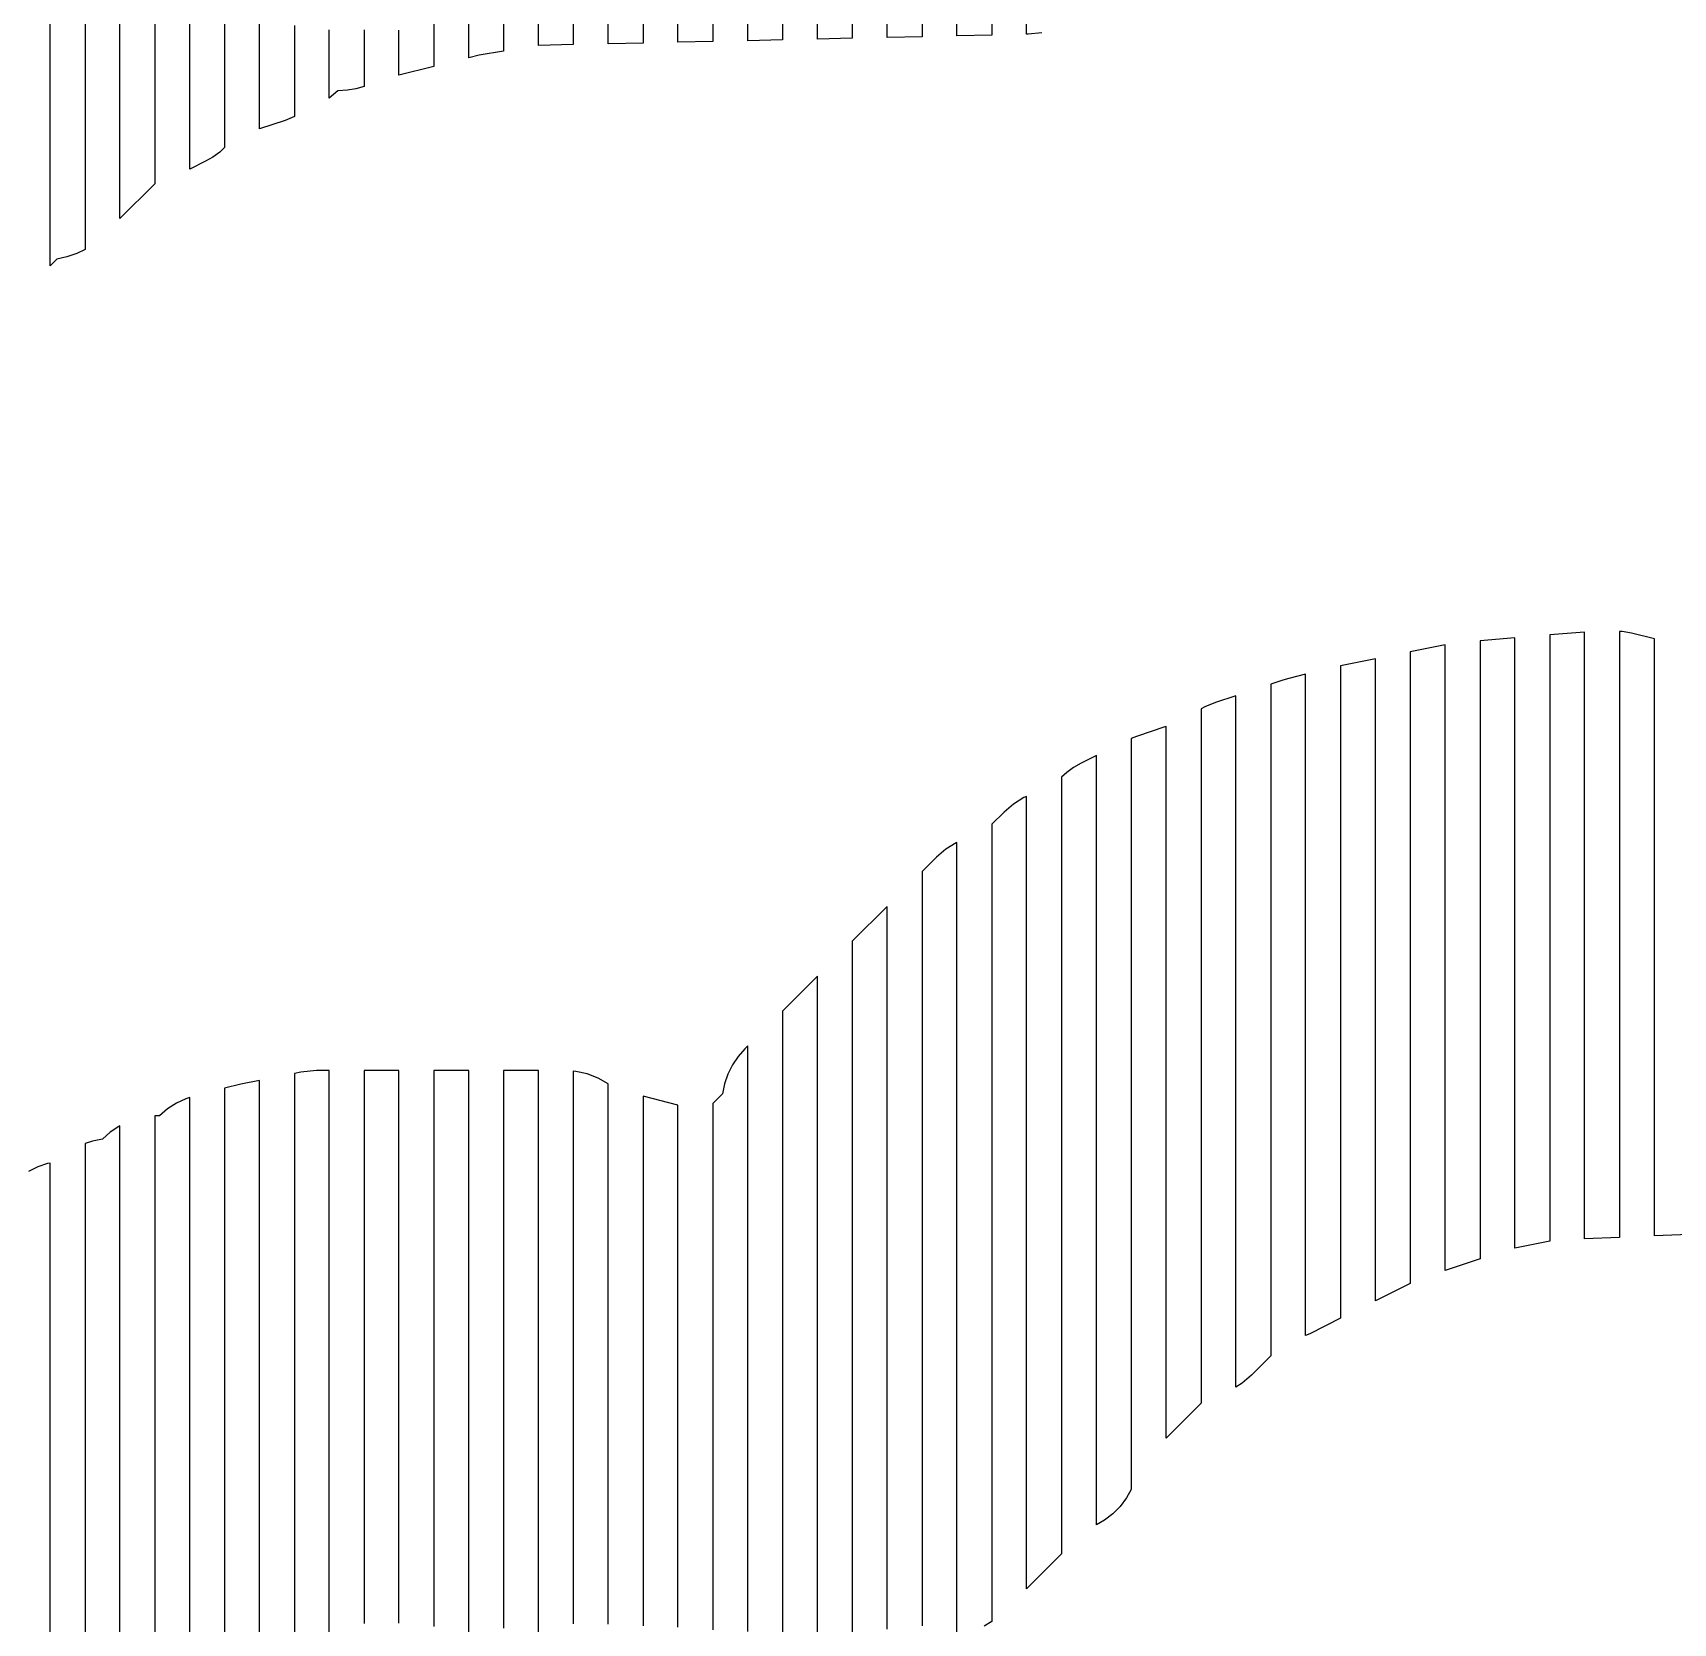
# Model space of a CAD drawing. Header units: millimetres. Extents: x -6 to 1890, y -8 to 898.
# Drawn here: x 175.6 to 363.7, y 181 to 363.3 of the extents above; entities that cross this region are included whole.
import ezdxf

# ---------------------------------------------------------------- set-up
doc = ezdxf.new("R2010")
doc.units = ezdxf.units.MM
doc.layers.add('PASSADAS_COMPLETAS', color=1, linetype='CONTINUOUS')
doc.layers.add('PECAS_2D', color=3, linetype='CONTINUOUS')

msp = doc.modelspace()

# ---------------------------------------------------------------- linework, layer by layer
at = {"layer": 'PASSADAS_COMPLETAS'}
for points in [[(197.578, 395.815), (197.578, 361.914), (197.578, 360.61), (197.578, 359.306), (197.578, 358.002), (197.578, 356.699), (197.578, 355.395), (197.578, 350.179), (197.015, 349.673), (196.222, 349.102), (195.375, 348.62), (193.578, 347.721), (193.578, 352.924), (193.578, 354.224), (193.578, 355.525), (193.578, 356.825), (193.578, 358.126), (193.578, 359.426), (193.578, 394.542)], [(205.578, 364.179), (205.578, 362.874), (205.578, 361.568), (205.578, 360.262), (205.578, 358.956), (205.578, 353.733), (204.523, 353.296), (201.578, 352.315), (201.578, 356.181), (201.578, 357.47), (201.578, 358.758), (201.578, 360.047), (201.578, 361.336), (201.578, 362.625), (201.578, 396.132)], [(189.578, 392.237), (189.578, 357.59), (189.578, 356.306), (189.578, 355.023), (189.578, 353.74), (189.578, 352.457), (189.578, 351.173), (189.578, 346.041), (185.578, 342.041), (185.578, 348.466), (185.578, 349.75), (185.578, 351.035), (185.578, 352.32), (185.578, 353.605), (185.578, 354.89), (185.578, 389.585)], [(181.578, 389.088), (181.578, 352.776), (181.578, 351.479), (181.578, 350.183), (181.578, 348.886), (181.578, 347.589), (181.578, 346.292), (181.578, 344.995), (181.578, 338.511), (180.612, 338.029), (179.499, 337.644), (178.35, 337.398), (177.578, 336.626), (177.578, 341.758), (177.578, 343.041), (177.578, 344.324), (177.578, 345.607), (177.578, 346.89), (177.578, 348.173), (177.578, 386.662)], [(237.578, 367.139), (237.578, 361.987), (233.578, 361.896), (233.578, 365.744)], [(245.578, 367.324), (245.578, 362.169), (241.578, 362.078), (241.578, 367.241)], [(253.578, 367.491), (253.578, 362.351), (249.578, 362.26), (249.578, 367.408)], [(261.578, 366.437), (261.578, 362.532), (257.578, 362.442), (257.578, 367.605)], [(285.578, 366.93), (285.578, 363.078), (281.578, 362.987), (281.578, 366.863)], [(291.328, 363.347), (289.75, 363.173), (289.578, 363.169), (289.578, 367.048)], [(229.578, 366.391), (229.578, 361.237), (226.767, 360.769), (225.578, 360.471), (225.578, 364.361)], [(269.578, 366.569), (269.578, 362.714), (265.578, 362.623), (265.578, 366.503)], [(277.578, 366.798), (277.578, 362.896), (273.578, 362.805), (273.578, 366.717)], [(213.578, 363.698), (213.578, 362.393), (213.578, 357.176), (212.632, 356.916), (211.667, 356.759), (210.585, 356.707), (209.578, 355.867), (209.578, 361.088), (209.578, 362.393), (209.578, 363.698)], [(221.578, 364.699), (221.578, 359.471), (217.578, 358.471), (217.578, 363.635)], [(365.578, 225.573), (361.578, 225.399), (361.578, 229.273), (361.578, 230.565), (361.578, 231.856), (361.578, 233.147), (361.578, 234.439), (361.578, 235.73), (361.578, 269.305), (361.578, 270.596), (361.578, 271.888), (361.578, 273.179), (361.578, 274.471), (361.578, 275.762), (361.578, 277.053), (361.578, 278.345), (361.578, 279.636), (361.578, 280.927), (361.578, 282.219), (361.578, 283.51), (361.578, 284.801), (361.578, 286.093), (361.578, 287.384), (361.578, 288.675), (361.578, 293.841), (358.966, 294.494), (357.871, 294.697), (357.578, 294.715), (357.578, 289.568), (357.578, 288.281), (357.578, 286.994), (357.578, 285.707), (357.578, 284.42), (357.578, 283.134), (357.578, 281.847), (357.578, 280.56), (357.578, 279.273), (357.578, 277.986), (357.578, 276.699), (357.578, 275.412), (357.578, 274.126), (357.578, 272.839), (357.578, 271.552), (357.578, 270.265), (357.578, 236.807), (357.578, 235.52), (357.578, 234.233), (357.578, 232.946), (357.578, 231.66), (357.578, 230.373), (357.578, 225.225), (353.578, 225.051), (353.578, 230.206), (353.578, 231.495), (353.578, 232.783), (353.578, 234.072), (353.578, 235.361), (353.578, 245.67), (353.578, 268.866), (353.578, 270.155), (353.578, 271.444), (353.578, 272.732), (353.578, 274.021), (353.578, 275.31), (353.578, 276.598), (353.578, 277.887), (353.578, 279.176), (353.578, 280.464), (353.578, 281.753), (353.578, 283.042), (353.578, 284.33), (353.578, 285.619), (353.578, 286.908), (353.578, 288.196), (353.578, 289.485), (353.578, 294.64), (349.578, 294.306), (349.578, 289.157), (349.578, 287.87), (349.578, 286.583), (349.578, 285.296), (349.578, 284.008), (349.578, 282.721), (349.578, 281.434), (349.578, 280.147), (349.578, 278.86), (349.578, 277.572), (349.578, 276.285), (349.578, 274.998), (349.578, 273.711), (349.578, 272.423), (349.578, 271.136), (349.578, 269.849), (349.578, 268.562), (349.578, 236.381), (349.578, 235.094), (349.578, 233.806), (349.578, 232.519), (349.578, 231.232), (349.578, 229.945), (349.578, 228.657), (349.578, 224.796), (345.578, 223.996), (345.578, 229.179), (345.578, 230.475), (345.578, 231.771), (345.578, 233.067), (345.578, 234.363), (345.578, 268.055), (345.578, 269.351), (345.578, 270.647), (345.578, 271.943), (345.578, 273.239), (345.578, 274.535), (345.578, 275.831), (345.578, 277.127), (345.578, 278.422), (345.578, 279.718), (345.578, 281.014), (345.578, 282.31), (345.578, 283.606), (345.578, 284.902), (345.578, 286.198), (345.578, 287.494), (345.578, 288.789), (345.578, 293.973), (341.578, 293.64), (341.578, 287.196), (341.578, 285.907), (341.578, 284.618), (341.578, 283.329), (341.578, 282.04), (341.578, 280.752), (341.578, 279.463), (341.578, 278.174), (341.578, 276.885), (341.578, 275.596), (341.578, 274.308), (341.578, 273.019), (341.578, 271.73), (341.578, 270.441), (341.578, 269.152), (341.578, 267.864), (341.578, 233.066), (341.578, 231.777), (341.578, 230.488), (341.578, 229.199), (341.578, 227.911), (341.578, 222.755), (337.578, 221.422), (337.578, 226.641), (337.578, 227.945), (337.578, 229.25), (337.578, 230.555), (337.578, 231.859), (337.578, 267.085), (337.578, 268.389), (337.578, 269.694), (337.578, 270.999), (337.578, 272.303), (337.578, 273.608), (337.578, 274.913), (337.578, 276.217), (337.578, 277.522), (337.578, 278.827), (337.578, 280.131), (337.578, 281.436), (337.578, 282.74), (337.578, 284.045), (337.578, 285.35), (337.578, 286.654), (337.578, 287.959), (337.578, 293.178), (333.578, 292.378), (333.578, 285.911), (333.578, 284.618), (333.578, 283.324), (333.578, 282.031), (333.578, 280.738), (333.578, 279.445), (333.578, 278.151), (333.578, 276.858), (333.578, 275.565), (333.578, 274.271), (333.578, 272.978), (333.578, 271.685), (333.578, 270.391), (333.578, 269.098), (333.578, 267.805), (333.578, 266.511), (333.578, 230.299), (333.578, 229.005), (333.578, 227.712), (333.578, 226.419), (333.578, 225.125), (333.578, 219.952), (329.578, 217.952), (329.578, 223.119), (329.578, 224.41), (329.578, 225.702), (329.578, 226.994), (329.578, 228.285), (329.578, 229.577), (329.578, 264.452), (329.578, 265.744), (329.578, 267.036), (329.578, 268.327), (329.578, 269.619), (329.578, 270.911), (329.578, 272.202), (329.578, 273.494), (329.578, 274.786), (329.578, 276.078), (329.578, 277.369), (329.578, 278.661), (329.578, 279.953), (329.578, 281.244), (329.578, 282.536), (329.578, 283.828), (329.578, 285.119), (329.578, 286.411), (329.578, 291.578), (325.578, 290.778), (325.578, 284.327), (325.578, 283.037), (325.578, 281.747), (325.578, 280.457), (325.578, 279.167), (325.578, 277.877), (325.578, 276.587), (325.578, 275.296), (325.578, 274.006), (325.578, 272.716), (325.578, 271.426), (325.578, 270.136), (325.578, 268.846), (325.578, 267.556), (325.578, 266.266), (325.578, 264.976), (325.578, 263.686), (325.578, 227.563), (325.578, 226.273), (325.578, 224.983), (325.578, 223.693), (325.578, 222.403), (325.578, 221.112), (325.578, 215.952), (322.05, 214.188), (321.578, 213.993), (321.578, 219.132), (321.578, 220.417), (321.578, 221.702), (321.578, 222.987), (321.578, 224.272), (321.578, 225.557), (321.578, 262.821), (321.578, 264.106), (321.578, 265.391), (321.578, 266.676), (321.578, 267.961), (321.578, 269.246), (321.578, 270.531), (321.578, 271.816), (321.578, 273.101), (321.578, 274.385), (321.578, 275.67), (321.578, 276.955), (321.578, 278.24), (321.578, 279.525), (321.578, 280.81), (321.578, 282.095), (321.578, 283.38), (321.578, 289.805), (319.651, 289.323), (318.981, 289.128), (317.578, 288.66), (317.578, 282.242), (317.578, 280.958), (317.578, 279.675), (317.578, 278.391), (317.578, 277.107), (317.578, 275.824), (317.578, 274.54), (317.578, 273.256), (317.578, 271.973), (317.578, 270.689), (317.578, 269.405), (317.578, 268.122), (317.578, 266.838), (317.578, 265.554), (317.578, 264.271), (317.578, 262.987), (317.578, 261.703), (317.578, 260.42), (317.578, 223.194), (317.578, 221.91), (317.578, 220.626), (317.578, 219.343), (317.578, 218.059), (317.578, 216.775), (317.578, 211.641), (315.367, 209.43), (314.302, 208.518), (313.578, 208.07), (313.578, 214.567), (313.578, 215.866), (313.578, 217.165), (313.578, 218.464), (313.578, 219.764), (313.578, 221.063), (313.578, 260.042), (313.578, 261.341), (313.578, 262.64), (313.578, 263.94), (313.578, 265.239), (313.578, 266.538), (313.578, 267.838), (313.578, 269.137), (313.578, 270.436), (313.578, 271.736), (313.578, 273.035), (313.578, 274.334), (313.578, 275.633), (313.578, 276.933), (313.578, 278.232), (313.578, 279.531), (313.578, 280.831), (313.578, 287.327), (311.225, 286.543), (310.033, 286.049), (309.578, 285.821), (309.578, 279.402), (309.578, 278.119), (309.578, 276.835), (309.578, 275.551), (309.578, 274.267), (309.578, 272.983), (309.578, 271.7), (309.578, 270.416), (309.578, 269.132), (309.578, 267.848), (309.578, 266.564), (309.578, 265.281), (309.578, 263.997), (309.578, 262.713), (309.578, 261.429), (309.578, 260.145), (309.578, 258.862), (309.578, 257.578), (309.578, 217.78), (309.578, 216.496), (309.578, 215.212), (309.578, 213.929), (309.578, 212.645), (309.578, 211.361), (309.578, 206.226), (305.578, 202.226), (305.578, 207.407), (305.578, 208.702), (305.578, 209.997), (305.578, 211.292), (305.578, 212.587), (305.578, 213.882), (305.578, 215.178), (305.578, 256.623), (305.578, 257.918), (305.578, 259.213), (305.578, 260.508), (305.578, 261.804), (305.578, 263.099), (305.578, 264.394), (305.578, 265.689), (305.578, 266.984), (305.578, 268.279), (305.578, 269.575), (305.578, 270.87), (305.578, 272.165), (305.578, 273.46), (305.578, 274.755), (305.578, 276.05), (305.578, 277.346), (305.578, 283.821), (305.441, 283.753), (302.177, 282.665), (301.578, 282.417), (301.578, 275.992), (301.578, 274.707), (301.578, 273.423), (301.578, 272.138), (301.578, 270.853), (301.578, 268.283), (301.578, 266.998), (301.578, 265.713), (301.578, 264.428), (301.578, 263.143), (301.578, 261.858), (301.578, 260.574), (301.578, 259.289), (301.578, 258.004), (301.578, 256.719), (301.578, 255.434), (301.578, 254.149), (301.578, 211.747), (301.578, 210.462), (301.578, 209.178), (301.578, 207.893), (301.578, 206.608), (301.578, 205.323), (301.578, 204.038), (301.578, 202.753), (301.578, 196.328), (301.023, 195.351), (300.296, 194.391), (299.448, 193.535), (298.504, 192.805), (297.578, 192.265), (297.578, 197.453), (297.578, 198.75), (297.578, 200.047), (297.578, 201.344), (297.578, 202.642), (297.578, 203.939), (297.578, 205.236), (297.578, 206.533), (297.578, 251.932), (297.578, 253.229), (297.578, 254.526), (297.578, 255.823), (297.578, 257.12), (297.578, 258.417), (297.578, 259.714), (297.578, 261.011), (297.578, 262.308), (297.578, 263.605), (297.578, 264.903), (297.578, 266.2), (297.578, 267.497), (297.578, 268.794), (297.578, 270.091), (297.578, 271.388), (297.578, 272.685), (297.578, 273.982), (297.578, 280.468), (295.815, 279.586), (294.967, 279.104), (294.175, 278.533), (293.578, 277.997), (293.578, 271.543), (293.578, 270.252), (293.578, 268.961), (293.578, 267.671), (293.578, 266.38), (293.578, 265.089), (293.578, 263.798), (293.578, 262.508), (293.578, 261.217), (293.578, 259.926), (293.578, 258.635), (293.578, 257.344), (293.578, 256.054), (293.578, 254.763), (293.578, 253.472), (293.578, 252.181), (293.578, 250.891), (293.578, 249.6), (293.578, 248.309), (293.578, 201.841), (293.578, 200.55), (293.578, 199.259), (293.578, 197.969), (293.578, 196.678), (293.578, 195.387), (293.578, 194.096), (293.578, 188.933), (289.578, 184.933), (289.578, 190.125), (289.578, 191.423), (289.578, 192.721), (289.578, 194.019), (289.578, 195.317), (289.578, 196.616), (289.578, 197.914), (289.578, 245.94), (289.578, 247.238), (289.578, 248.536), (289.578, 249.835), (289.578, 251.133), (289.578, 252.431), (289.578, 253.729), (289.578, 255.027), (289.578, 256.325), (289.578, 257.623), (289.578, 258.921), (289.578, 260.219), (289.578, 261.517), (289.578, 262.815), (289.578, 264.113), (289.578, 265.411), (289.578, 266.709), (289.578, 268.007), (289.578, 269.305), (289.578, 275.795), (289.251, 275.657), (288.051, 274.916), (286.986, 274.004), (285.578, 272.595), (285.578, 266.159), (285.578, 264.871), (285.578, 263.584), (285.578, 262.297), (285.578, 261.009), (285.578, 259.722), (285.578, 258.435), (285.578, 257.147), (285.578, 255.86), (285.578, 254.573), (285.578, 253.285), (285.578, 250.711), (285.578, 249.423), (285.578, 248.136), (285.578, 246.849), (285.578, 245.561), (285.578, 244.274), (285.578, 242.987), (285.578, 194.069), (285.578, 192.782), (285.578, 191.494), (285.578, 190.207), (285.578, 188.92), (285.578, 187.632), (285.578, 186.345), (285.578, 181.196), (284.692, 180.645)], [(281.578, 177.242), (281.578, 182.424), (281.578, 183.719), (281.578, 185.015), (281.578, 186.31), (281.578, 187.606), (281.578, 188.902), (281.578, 190.197), (281.578, 238.133), (281.578, 239.428), (281.578, 240.724), (281.578, 242.019), (281.578, 243.315), (281.578, 244.61), (281.578, 245.906), (281.578, 247.202), (281.578, 248.497), (281.578, 249.793), (281.578, 251.088), (281.578, 252.384), (281.578, 253.679), (281.578, 254.975), (281.578, 256.27), (281.578, 257.566), (281.578, 258.862), (281.578, 260.157), (281.578, 261.453), (281.578, 262.748), (281.578, 264.044), (281.578, 270.522), (281.496, 270.487), (280.296, 269.745), (279.231, 268.833), (277.578, 267.18), (277.578, 260.725), (277.578, 259.434), (277.578, 258.143), (277.578, 256.852), (277.578, 255.561), (277.578, 254.27), (277.578, 252.979), (277.578, 251.688), (277.578, 250.397), (277.578, 249.106), (277.578, 247.815), (277.578, 246.524), (277.578, 243.942), (277.578, 242.651), (277.578, 241.36), (277.578, 240.069), (277.578, 238.778), (277.578, 237.487), (277.578, 236.196), (277.578, 187.138), (277.578, 185.847), (277.578, 184.556), (277.578, 183.265), (277.578, 181.974), (277.578, 180.683)], [(273.578, 180.317), (273.578, 181.612), (273.578, 182.907), (273.578, 184.201), (273.578, 230.812), (273.578, 232.107), (273.578, 233.401), (273.578, 234.696), (273.578, 235.991), (273.578, 237.286), (273.578, 238.58), (273.578, 239.875), (273.578, 241.17), (273.578, 242.465), (273.578, 245.054), (273.578, 246.349), (273.578, 247.643), (273.578, 248.938), (273.578, 250.233), (273.578, 251.528), (273.578, 252.822), (273.578, 254.117), (273.578, 255.412), (273.578, 256.707), (273.578, 263.18), (269.578, 259.18), (269.578, 252.666), (269.578, 251.363), (269.578, 250.06), (269.578, 248.758), (269.578, 247.455), (269.578, 246.152), (269.578, 244.849), (269.578, 243.546), (269.578, 242.243), (269.578, 240.94), (269.578, 239.638), (269.578, 238.335), (269.578, 235.729), (269.578, 234.426), (269.578, 233.123), (269.578, 231.821), (269.578, 230.518), (269.578, 229.215), (269.578, 227.912), (269.578, 226.609), (269.578, 183.615), (269.578, 182.312), (269.578, 181.009), (269.578, 179.707)], [(265.578, 179.697), (265.578, 180.998), (265.578, 190.108), (265.578, 221.343), (265.578, 222.644), (265.578, 223.946), (265.578, 225.247), (265.578, 226.549), (265.578, 227.85), (265.578, 229.152), (265.578, 230.453), (265.578, 233.056), (265.578, 234.357), (265.578, 235.659), (265.578, 236.96), (265.578, 238.262), (265.578, 239.563), (265.578, 240.864), (265.578, 242.166), (265.578, 243.467), (265.578, 244.769), (265.578, 246.07), (265.578, 247.372), (265.578, 248.673), (265.578, 255.18), (261.578, 251.18), (261.578, 243.402), (261.578, 242.105), (261.578, 240.809), (261.578, 239.513), (261.578, 238.216), (261.578, 236.92), (261.578, 235.623), (261.578, 234.327), (261.578, 233.03), (261.578, 231.734), (261.578, 230.438), (261.578, 229.141), (261.578, 227.845), (261.578, 225.252), (261.578, 223.956), (261.578, 222.659), (261.578, 221.363), (261.578, 220.066), (261.578, 218.77), (261.578, 217.473), (261.578, 216.177), (261.578, 181.174), (261.578, 179.877)], [(257.578, 180.055), (257.578, 181.345), (257.578, 212.327), (257.578, 213.617), (257.578, 214.908), (257.578, 216.199), (257.578, 217.49), (257.578, 218.781), (257.578, 221.363), (257.578, 223.944), (257.578, 226.526), (257.578, 227.817), (257.578, 229.108), (257.578, 230.399), (257.578, 231.69), (257.578, 232.981), (257.578, 234.272), (257.578, 235.562), (257.578, 236.853), (257.578, 238.144), (257.578, 247.18), (257.256, 246.859), (256.488, 245.985), (255.83, 245.008), (255.302, 243.95), (254.917, 242.837), (254.671, 241.688), (253.578, 240.595), (253.578, 234.173), (253.578, 232.888), (253.578, 231.604), (253.578, 230.32), (253.578, 229.035), (253.578, 227.751), (253.578, 226.466), (253.578, 225.182), (253.578, 223.897), (253.578, 222.613), (253.578, 220.044), (253.578, 218.76), (253.578, 217.475), (253.578, 216.191), (253.578, 214.906), (253.578, 213.622), (253.578, 212.337), (253.578, 181.511), (253.578, 180.226)], [(201.578, 174.741), (201.578, 213.507), (201.578, 214.799), (201.578, 216.091), (201.578, 217.384), (201.578, 218.676), (201.578, 221.26), (201.578, 223.845), (201.578, 225.137), (201.578, 226.429), (201.578, 227.721), (201.578, 229.013), (201.578, 230.306), (201.578, 231.598), (201.578, 232.89), (201.578, 234.182), (201.578, 235.475), (201.578, 236.767), (201.578, 243.228), (199.439, 242.789), (197.578, 242.324), (197.578, 235.843), (197.578, 234.547), (197.578, 233.251), (197.578, 231.955), (197.578, 230.659), (197.578, 229.362), (197.578, 228.066), (197.578, 226.77), (197.578, 225.474), (197.578, 222.882), (197.578, 221.585), (197.578, 218.993), (197.578, 217.697), (197.578, 216.401), (197.578, 215.105), (197.578, 213.808), (197.578, 212.512), (197.578, 211.216), (197.578, 172.331)], [(209.578, 179.632), (209.578, 215.876), (209.578, 217.17), (209.578, 218.465), (209.578, 219.759), (209.578, 221.054), (209.578, 222.348), (209.578, 226.232), (209.578, 228.82), (209.578, 230.115), (209.578, 231.409), (209.578, 232.704), (209.578, 233.998), (209.578, 235.293), (209.578, 236.587), (209.578, 237.881), (209.578, 239.176), (209.578, 244.354), (208.109, 244.354), (206.324, 244.177), (205.578, 244.028), (205.578, 237.597), (205.578, 236.311), (205.578, 235.024), (205.578, 233.738), (205.578, 232.452), (205.578, 231.166), (205.578, 229.88), (205.578, 228.593), (205.578, 227.307), (205.578, 226.021), (205.578, 223.449), (205.578, 220.876), (205.578, 219.59), (205.578, 218.304), (205.578, 217.018), (205.578, 215.732), (205.578, 214.445), (205.578, 178.432)], [(217.578, 180.994), (217.578, 182.287), (217.578, 217.2), (217.578, 218.493), (217.578, 219.786), (217.578, 221.079), (217.578, 224.958), (217.578, 227.544), (217.578, 228.837), (217.578, 230.13), (217.578, 231.423), (217.578, 232.716), (217.578, 234.009), (217.578, 235.302), (217.578, 236.595), (217.578, 237.888), (217.578, 239.181), (217.578, 244.354), (213.578, 244.354), (213.578, 239.179), (213.578, 237.885), (213.578, 236.591), (213.578, 235.297), (213.578, 234.004), (213.578, 232.71), (213.578, 231.416), (213.578, 230.122), (213.578, 228.829), (213.578, 227.535), (213.578, 224.947), (213.578, 221.066), (213.578, 219.772), (213.578, 218.479), (213.578, 217.185), (213.578, 180.96)], [(225.578, 179.907), (225.578, 181.195), (225.578, 182.484), (225.578, 183.773), (225.578, 217.286), (225.578, 218.575), (225.578, 219.864), (225.578, 221.153), (225.578, 223.731), (225.578, 226.308), (225.578, 227.597), (225.578, 228.886), (225.578, 230.175), (225.578, 231.464), (225.578, 232.753), (225.578, 234.042), (225.578, 235.331), (225.578, 236.62), (225.578, 237.909), (225.578, 239.198), (225.578, 244.354), (221.578, 244.354), (221.578, 239.152), (221.578, 237.851), (221.578, 236.551), (221.578, 235.25), (221.578, 233.95), (221.578, 232.649), (221.578, 231.349), (221.578, 230.048), (221.578, 227.447), (221.578, 224.846), (221.578, 222.245), (221.578, 220.945), (221.578, 219.644), (221.578, 218.344), (221.578, 217.043), (221.578, 183.23), (221.578, 181.93), (221.578, 180.629)], [(233.578, 179.787), (233.578, 181.079), (233.578, 182.37), (233.578, 183.661), (233.578, 184.953), (233.578, 217.236), (233.578, 218.527), (233.578, 221.11), (233.578, 223.692), (233.578, 224.984), (233.578, 226.275), (233.578, 227.566), (233.578, 228.858), (233.578, 230.149), (233.578, 231.44), (233.578, 232.732), (233.578, 234.023), (233.578, 235.314), (233.578, 237.897), (233.578, 244.354), (229.578, 244.354), (229.578, 239.135), (229.578, 237.831), (229.578, 236.526), (229.578, 235.222), (229.578, 233.917), (229.578, 232.612), (229.578, 231.308), (229.578, 230.003), (229.578, 228.699), (229.578, 227.394), (229.578, 226.09), (229.578, 223.48), (229.578, 222.176), (229.578, 220.871), (229.578, 219.567), (229.578, 218.262), (229.578, 216.957), (229.578, 184.343), (229.578, 183.038), (229.578, 181.734), (229.578, 180.429)], [(241.578, 180.894), (241.578, 182.184), (241.578, 183.475), (241.578, 215.736), (241.578, 217.026), (241.578, 218.317), (241.578, 219.607), (241.578, 220.898), (241.578, 222.188), (241.578, 224.769), (241.578, 226.06), (241.578, 227.35), (241.578, 228.64), (241.578, 229.931), (241.578, 231.221), (241.578, 232.512), (241.578, 233.802), (241.578, 235.093), (241.578, 236.383), (241.578, 237.674), (241.578, 242.835), (240.42, 243.488), (239.164, 243.969), (237.859, 244.259), (237.578, 244.279), (237.578, 237.813), (237.578, 236.52), (237.578, 235.227), (237.578, 233.934), (237.578, 232.641), (237.578, 231.348), (237.578, 230.054), (237.578, 228.761), (237.578, 227.468), (237.578, 224.882), (237.578, 222.296), (237.578, 221.003), (237.578, 219.709), (237.578, 218.416), (237.578, 217.123), (237.578, 183.502), (237.578, 182.209), (237.578, 180.915)], [(193.578, 170.334), (193.578, 210.319), (193.578, 211.609), (193.578, 212.899), (193.578, 214.189), (193.578, 215.478), (193.578, 216.768), (193.578, 219.348), (193.578, 221.928), (193.578, 224.507), (193.578, 225.797), (193.578, 227.087), (193.578, 228.377), (193.578, 229.667), (193.578, 230.956), (193.578, 232.246), (193.578, 233.536), (193.578, 234.826), (193.578, 241.275), (193.131, 241.131), (192.042, 240.615), (191.03, 239.96), (190.122, 239.183), (189.578, 239.155), (189.578, 232.675), (189.578, 230.083), (189.578, 228.787), (189.578, 227.491), (189.578, 226.195), (189.578, 224.899), (189.578, 223.603), (189.578, 222.307), (189.578, 219.715), (189.578, 217.123), (189.578, 214.531), (189.578, 213.235), (189.578, 211.939), (189.578, 209.347), (189.578, 165.282)], [(249.578, 180.539), (249.578, 181.841), (249.578, 214.377), (249.578, 215.679), (249.578, 216.98), (249.578, 218.281), (249.578, 219.583), (249.578, 220.884), (249.578, 223.487), (249.578, 224.789), (249.578, 226.09), (249.578, 227.392), (249.578, 228.693), (249.578, 229.995), (249.578, 231.296), (249.578, 232.598), (249.578, 233.899), (249.578, 235.201), (249.578, 240.406), (245.578, 241.406), (245.578, 236.239), (245.578, 234.947), (245.578, 233.656), (245.578, 232.364), (245.578, 231.072), (245.578, 229.78), (245.578, 228.488), (245.578, 227.197), (245.578, 225.905), (245.578, 224.613), (245.578, 223.321), (245.578, 222.029), (245.578, 220.738), (245.578, 219.446), (245.578, 218.154), (245.578, 216.862), (245.578, 215.57), (245.578, 181.983), (245.578, 180.692)], [(185.578, 161.315), (185.578, 206.818), (185.578, 208.118), (185.578, 209.418), (185.578, 210.718), (185.578, 212.019), (185.578, 214.619), (185.578, 217.219), (185.578, 219.819), (185.578, 221.119), (185.578, 223.719), (185.578, 225.019), (185.578, 226.319), (185.578, 227.62), (185.578, 228.92), (185.578, 230.22), (185.578, 231.52), (185.578, 238.02), (185.45, 237.957), (184.459, 237.292), (183.568, 236.508), (182.429, 236.272), (181.578, 235.978), (181.578, 229.492), (181.578, 228.195), (181.578, 226.898), (181.578, 225.601), (181.578, 224.304), (181.578, 223.006), (181.578, 221.709), (181.578, 219.115), (181.578, 216.521), (181.578, 213.926), (181.578, 211.332), (181.578, 210.035), (181.578, 208.738), (181.578, 207.441), (181.578, 206.144), (181.578, 204.846), (181.578, 203.549), (181.578, 154.258)], [(177.578, 147.993), (177.578, 201.268), (177.578, 202.568), (177.578, 203.867), (177.578, 205.167), (177.578, 206.466), (177.578, 207.765), (177.578, 210.364), (177.578, 212.963), (177.578, 214.262), (177.578, 216.861), (177.578, 218.16), (177.578, 219.46), (177.578, 220.759), (177.578, 222.059), (177.578, 223.358), (177.578, 224.657), (177.578, 225.957), (177.578, 227.256), (177.578, 233.753), (177.259, 233.687), (176.146, 233.302), (175.087, 232.774)]]:
    msp.add_lwpolyline(points, dxfattribs=at)
at = {"layer": 'PECAS_2D'}
for points in [[(197.578, 395.815), (197.578, 361.914), (197.578, 360.61), (197.578, 359.306), (197.578, 358.002), (197.578, 356.699), (197.578, 355.395), (197.578, 350.179), (197.015, 349.673), (196.222, 349.102), (195.375, 348.62), (193.578, 347.721), (193.578, 352.924), (193.578, 354.224), (193.578, 355.525), (193.578, 356.825), (193.578, 358.126), (193.578, 359.426), (193.578, 394.542)], [(205.578, 364.179), (205.578, 362.874), (205.578, 361.568), (205.578, 360.262), (205.578, 358.956), (205.578, 353.733), (204.523, 353.296), (201.578, 352.315), (201.578, 356.181), (201.578, 357.47), (201.578, 358.758), (201.578, 360.047), (201.578, 361.336), (201.578, 362.625), (201.578, 396.132)], [(189.578, 392.237), (189.578, 357.59), (189.578, 356.306), (189.578, 355.023), (189.578, 353.74), (189.578, 352.457), (189.578, 351.173), (189.578, 346.041), (185.578, 342.041), (185.578, 348.466), (185.578, 349.75), (185.578, 351.035), (185.578, 352.32), (185.578, 353.605), (185.578, 354.89), (185.578, 389.585)], [(181.578, 389.088), (181.578, 352.776), (181.578, 351.479), (181.578, 350.183), (181.578, 348.886), (181.578, 347.589), (181.578, 346.292), (181.578, 344.995), (181.578, 338.511), (180.612, 338.029), (179.499, 337.644), (178.35, 337.398), (177.578, 336.626), (177.578, 341.758), (177.578, 343.041), (177.578, 344.324), (177.578, 345.607), (177.578, 346.89), (177.578, 348.173), (177.578, 386.662)], [(237.578, 367.139), (237.578, 361.987), (233.578, 361.896), (233.578, 365.744)], [(245.578, 367.324), (245.578, 362.169), (241.578, 362.078), (241.578, 367.241)], [(253.578, 367.491), (253.578, 362.351), (249.578, 362.26), (249.578, 367.408)], [(261.578, 366.437), (261.578, 362.532), (257.578, 362.442), (257.578, 367.605)], [(285.578, 366.93), (285.578, 363.078), (281.578, 362.987), (281.578, 366.863)], [(291.328, 363.347), (289.75, 363.173), (289.578, 363.169), (289.578, 367.048)], [(229.578, 366.391), (229.578, 361.237), (226.767, 360.769), (225.578, 360.471), (225.578, 364.361)], [(269.578, 366.569), (269.578, 362.714), (265.578, 362.623), (265.578, 366.503)], [(277.578, 366.798), (277.578, 362.896), (273.578, 362.805), (273.578, 366.717)], [(213.578, 363.698), (213.578, 362.393), (213.578, 357.176), (212.632, 356.916), (211.667, 356.759), (210.585, 356.707), (209.578, 355.867), (209.578, 361.088), (209.578, 362.393), (209.578, 363.698)], [(221.578, 364.699), (221.578, 359.471), (217.578, 358.471), (217.578, 363.635)], [(365.578, 225.573), (361.578, 225.399), (361.578, 229.273), (361.578, 230.565), (361.578, 231.856), (361.578, 233.147), (361.578, 234.439), (361.578, 235.73), (361.578, 269.305), (361.578, 270.596), (361.578, 271.888), (361.578, 273.179), (361.578, 274.471), (361.578, 275.762), (361.578, 277.053), (361.578, 278.345), (361.578, 279.636), (361.578, 280.927), (361.578, 282.219), (361.578, 283.51), (361.578, 284.801), (361.578, 286.093), (361.578, 287.384), (361.578, 288.675), (361.578, 293.841), (358.966, 294.494), (357.871, 294.697), (357.578, 294.715), (357.578, 289.568), (357.578, 288.281), (357.578, 286.994), (357.578, 285.707), (357.578, 284.42), (357.578, 283.134), (357.578, 281.847), (357.578, 280.56), (357.578, 279.273), (357.578, 277.986), (357.578, 276.699), (357.578, 275.412), (357.578, 274.126), (357.578, 272.839), (357.578, 271.552), (357.578, 270.265), (357.578, 236.807), (357.578, 235.52), (357.578, 234.233), (357.578, 232.946), (357.578, 231.66), (357.578, 230.373), (357.578, 225.225), (353.578, 225.051), (353.578, 230.206), (353.578, 231.495), (353.578, 232.783), (353.578, 234.072), (353.578, 235.361), (353.578, 245.67), (353.578, 268.866), (353.578, 270.155), (353.578, 271.444), (353.578, 272.732), (353.578, 274.021), (353.578, 275.31), (353.578, 276.598), (353.578, 277.887), (353.578, 279.176), (353.578, 280.464), (353.578, 281.753), (353.578, 283.042), (353.578, 284.33), (353.578, 285.619), (353.578, 286.908), (353.578, 288.196), (353.578, 289.485), (353.578, 294.64), (349.578, 294.306), (349.578, 289.157), (349.578, 287.87), (349.578, 286.583), (349.578, 285.296), (349.578, 284.008), (349.578, 282.721), (349.578, 281.434), (349.578, 280.147), (349.578, 278.86), (349.578, 277.572), (349.578, 276.285), (349.578, 274.998), (349.578, 273.711), (349.578, 272.423), (349.578, 271.136), (349.578, 269.849), (349.578, 268.562), (349.578, 236.381), (349.578, 235.094), (349.578, 233.806), (349.578, 232.519), (349.578, 231.232), (349.578, 229.945), (349.578, 228.657), (349.578, 224.796), (345.578, 223.996), (345.578, 229.179), (345.578, 230.475), (345.578, 231.771), (345.578, 233.067), (345.578, 234.363), (345.578, 268.055), (345.578, 269.351), (345.578, 270.647), (345.578, 271.943), (345.578, 273.239), (345.578, 274.535), (345.578, 275.831), (345.578, 277.127), (345.578, 278.422), (345.578, 279.718), (345.578, 281.014), (345.578, 282.31), (345.578, 283.606), (345.578, 284.902), (345.578, 286.198), (345.578, 287.494), (345.578, 288.789), (345.578, 293.973), (341.578, 293.64), (341.578, 287.196), (341.578, 285.907), (341.578, 284.618), (341.578, 283.329), (341.578, 282.04), (341.578, 280.752), (341.578, 279.463), (341.578, 278.174), (341.578, 276.885), (341.578, 275.596), (341.578, 274.308), (341.578, 273.019), (341.578, 271.73), (341.578, 270.441), (341.578, 269.152), (341.578, 267.864), (341.578, 233.066), (341.578, 231.777), (341.578, 230.488), (341.578, 229.199), (341.578, 227.911), (341.578, 222.755), (337.578, 221.422), (337.578, 226.641), (337.578, 227.945), (337.578, 229.25), (337.578, 230.555), (337.578, 231.859), (337.578, 267.085), (337.578, 268.389), (337.578, 269.694), (337.578, 270.999), (337.578, 272.303), (337.578, 273.608), (337.578, 274.913), (337.578, 276.217), (337.578, 277.522), (337.578, 278.827), (337.578, 280.131), (337.578, 281.436), (337.578, 282.74), (337.578, 284.045), (337.578, 285.35), (337.578, 286.654), (337.578, 287.959), (337.578, 293.178), (333.578, 292.378), (333.578, 285.911), (333.578, 284.618), (333.578, 283.324), (333.578, 282.031), (333.578, 280.738), (333.578, 279.445), (333.578, 278.151), (333.578, 276.858), (333.578, 275.565), (333.578, 274.271), (333.578, 272.978), (333.578, 271.685), (333.578, 270.391), (333.578, 269.098), (333.578, 267.805), (333.578, 266.511), (333.578, 230.299), (333.578, 229.005), (333.578, 227.712), (333.578, 226.419), (333.578, 225.125), (333.578, 219.952), (329.578, 217.952), (329.578, 223.119), (329.578, 224.41), (329.578, 225.702), (329.578, 226.994), (329.578, 228.285), (329.578, 229.577), (329.578, 264.452), (329.578, 265.744), (329.578, 267.036), (329.578, 268.327), (329.578, 269.619), (329.578, 270.911), (329.578, 272.202), (329.578, 273.494), (329.578, 274.786), (329.578, 276.078), (329.578, 277.369), (329.578, 278.661), (329.578, 279.953), (329.578, 281.244), (329.578, 282.536), (329.578, 283.828), (329.578, 285.119), (329.578, 286.411), (329.578, 291.578), (325.578, 290.778), (325.578, 284.327), (325.578, 283.037), (325.578, 281.747), (325.578, 280.457), (325.578, 279.167), (325.578, 277.877), (325.578, 276.587), (325.578, 275.296), (325.578, 274.006), (325.578, 272.716), (325.578, 271.426), (325.578, 270.136), (325.578, 268.846), (325.578, 267.556), (325.578, 266.266), (325.578, 264.976), (325.578, 263.686), (325.578, 227.563), (325.578, 226.273), (325.578, 224.983), (325.578, 223.693), (325.578, 222.403), (325.578, 221.112), (325.578, 215.952), (322.05, 214.188), (321.578, 213.993), (321.578, 219.132), (321.578, 220.417), (321.578, 221.702), (321.578, 222.987), (321.578, 224.272), (321.578, 225.557), (321.578, 262.821), (321.578, 264.106), (321.578, 265.391), (321.578, 266.676), (321.578, 267.961), (321.578, 269.246), (321.578, 270.531), (321.578, 271.816), (321.578, 273.101), (321.578, 274.385), (321.578, 275.67), (321.578, 276.955), (321.578, 278.24), (321.578, 279.525), (321.578, 280.81), (321.578, 282.095), (321.578, 283.38), (321.578, 289.805), (319.651, 289.323), (318.981, 289.128), (317.578, 288.66), (317.578, 282.242), (317.578, 280.958), (317.578, 279.675), (317.578, 278.391), (317.578, 277.107), (317.578, 275.824), (317.578, 274.54), (317.578, 273.256), (317.578, 271.973), (317.578, 270.689), (317.578, 269.405), (317.578, 268.122), (317.578, 266.838), (317.578, 265.554), (317.578, 264.271), (317.578, 262.987), (317.578, 261.703), (317.578, 260.42), (317.578, 223.194), (317.578, 221.91), (317.578, 220.626), (317.578, 219.343), (317.578, 218.059), (317.578, 216.775), (317.578, 211.641), (315.367, 209.43), (314.302, 208.518), (313.578, 208.07), (313.578, 214.567), (313.578, 215.866), (313.578, 217.165), (313.578, 218.464), (313.578, 219.764), (313.578, 221.063), (313.578, 260.042), (313.578, 261.341), (313.578, 262.64), (313.578, 263.94), (313.578, 265.239), (313.578, 266.538), (313.578, 267.838), (313.578, 269.137), (313.578, 270.436), (313.578, 271.736), (313.578, 273.035), (313.578, 274.334), (313.578, 275.633), (313.578, 276.933), (313.578, 278.232), (313.578, 279.531), (313.578, 280.831), (313.578, 287.327), (311.225, 286.543), (310.033, 286.049), (309.578, 285.821), (309.578, 279.402), (309.578, 278.119), (309.578, 276.835), (309.578, 275.551), (309.578, 274.267), (309.578, 272.983), (309.578, 271.7), (309.578, 270.416), (309.578, 269.132), (309.578, 267.848), (309.578, 266.564), (309.578, 265.281), (309.578, 263.997), (309.578, 262.713), (309.578, 261.429), (309.578, 260.145), (309.578, 258.862), (309.578, 257.578), (309.578, 217.78), (309.578, 216.496), (309.578, 215.212), (309.578, 213.929), (309.578, 212.645), (309.578, 211.361), (309.578, 206.226), (305.578, 202.226), (305.578, 207.407), (305.578, 208.702), (305.578, 209.997), (305.578, 211.292), (305.578, 212.587), (305.578, 213.882), (305.578, 215.178), (305.578, 256.623), (305.578, 257.918), (305.578, 259.213), (305.578, 260.508), (305.578, 261.804), (305.578, 263.099), (305.578, 264.394), (305.578, 265.689), (305.578, 266.984), (305.578, 268.279), (305.578, 269.575), (305.578, 270.87), (305.578, 272.165), (305.578, 273.46), (305.578, 274.755), (305.578, 276.05), (305.578, 277.346), (305.578, 283.821), (305.441, 283.753), (302.177, 282.665), (301.578, 282.417), (301.578, 275.992), (301.578, 274.707), (301.578, 273.423), (301.578, 272.138), (301.578, 270.853), (301.578, 268.283), (301.578, 266.998), (301.578, 265.713), (301.578, 264.428), (301.578, 263.143), (301.578, 261.858), (301.578, 260.574), (301.578, 259.289), (301.578, 258.004), (301.578, 256.719), (301.578, 255.434), (301.578, 254.149), (301.578, 211.747), (301.578, 210.462), (301.578, 209.178), (301.578, 207.893), (301.578, 206.608), (301.578, 205.323), (301.578, 204.038), (301.578, 202.753), (301.578, 196.328), (301.023, 195.351), (300.296, 194.391), (299.448, 193.535), (298.504, 192.805), (297.578, 192.265), (297.578, 197.453), (297.578, 198.75), (297.578, 200.047), (297.578, 201.344), (297.578, 202.642), (297.578, 203.939), (297.578, 205.236), (297.578, 206.533), (297.578, 251.932), (297.578, 253.229), (297.578, 254.526), (297.578, 255.823), (297.578, 257.12), (297.578, 258.417), (297.578, 259.714), (297.578, 261.011), (297.578, 262.308), (297.578, 263.605), (297.578, 264.903), (297.578, 266.2), (297.578, 267.497), (297.578, 268.794), (297.578, 270.091), (297.578, 271.388), (297.578, 272.685), (297.578, 273.982), (297.578, 280.468), (295.815, 279.586), (294.967, 279.104), (294.175, 278.533), (293.578, 277.997), (293.578, 271.543), (293.578, 270.252), (293.578, 268.961), (293.578, 267.671), (293.578, 266.38), (293.578, 265.089), (293.578, 263.798), (293.578, 262.508), (293.578, 261.217), (293.578, 259.926), (293.578, 258.635), (293.578, 257.344), (293.578, 256.054), (293.578, 254.763), (293.578, 253.472), (293.578, 252.181), (293.578, 250.891), (293.578, 249.6), (293.578, 248.309), (293.578, 201.841), (293.578, 200.55), (293.578, 199.259), (293.578, 197.969), (293.578, 196.678), (293.578, 195.387), (293.578, 194.096), (293.578, 188.933), (289.578, 184.933), (289.578, 190.125), (289.578, 191.423), (289.578, 192.721), (289.578, 194.019), (289.578, 195.317), (289.578, 196.616), (289.578, 197.914), (289.578, 245.94), (289.578, 247.238), (289.578, 248.536), (289.578, 249.835), (289.578, 251.133), (289.578, 252.431), (289.578, 253.729), (289.578, 255.027), (289.578, 256.325), (289.578, 257.623), (289.578, 258.921), (289.578, 260.219), (289.578, 261.517), (289.578, 262.815), (289.578, 264.113), (289.578, 265.411), (289.578, 266.709), (289.578, 268.007), (289.578, 269.305), (289.578, 275.795), (289.251, 275.657), (288.051, 274.916), (286.986, 274.004), (285.578, 272.595), (285.578, 266.159), (285.578, 264.871), (285.578, 263.584), (285.578, 262.297), (285.578, 261.009), (285.578, 259.722), (285.578, 258.435), (285.578, 257.147), (285.578, 255.86), (285.578, 254.573), (285.578, 253.285), (285.578, 250.711), (285.578, 249.423), (285.578, 248.136), (285.578, 246.849), (285.578, 245.561), (285.578, 244.274), (285.578, 242.987), (285.578, 194.069), (285.578, 192.782), (285.578, 191.494), (285.578, 190.207), (285.578, 188.92), (285.578, 187.632), (285.578, 186.345), (285.578, 181.196), (284.692, 180.645)], [(281.578, 177.242), (281.578, 182.424), (281.578, 183.719), (281.578, 185.015), (281.578, 186.31), (281.578, 187.606), (281.578, 188.902), (281.578, 190.197), (281.578, 238.133), (281.578, 239.428), (281.578, 240.724), (281.578, 242.019), (281.578, 243.315), (281.578, 244.61), (281.578, 245.906), (281.578, 247.202), (281.578, 248.497), (281.578, 249.793), (281.578, 251.088), (281.578, 252.384), (281.578, 253.679), (281.578, 254.975), (281.578, 256.27), (281.578, 257.566), (281.578, 258.862), (281.578, 260.157), (281.578, 261.453), (281.578, 262.748), (281.578, 264.044), (281.578, 270.522), (281.496, 270.487), (280.296, 269.745), (279.231, 268.833), (277.578, 267.18), (277.578, 260.725), (277.578, 259.434), (277.578, 258.143), (277.578, 256.852), (277.578, 255.561), (277.578, 254.27), (277.578, 252.979), (277.578, 251.688), (277.578, 250.397), (277.578, 249.106), (277.578, 247.815), (277.578, 246.524), (277.578, 243.942), (277.578, 242.651), (277.578, 241.36), (277.578, 240.069), (277.578, 238.778), (277.578, 237.487), (277.578, 236.196), (277.578, 187.138), (277.578, 185.847), (277.578, 184.556), (277.578, 183.265), (277.578, 181.974), (277.578, 180.683)], [(273.578, 180.317), (273.578, 181.612), (273.578, 182.907), (273.578, 184.201), (273.578, 230.812), (273.578, 232.107), (273.578, 233.401), (273.578, 234.696), (273.578, 235.991), (273.578, 237.286), (273.578, 238.58), (273.578, 239.875), (273.578, 241.17), (273.578, 242.465), (273.578, 245.054), (273.578, 246.349), (273.578, 247.643), (273.578, 248.938), (273.578, 250.233), (273.578, 251.528), (273.578, 252.822), (273.578, 254.117), (273.578, 255.412), (273.578, 256.707), (273.578, 263.18), (269.578, 259.18), (269.578, 252.666), (269.578, 251.363), (269.578, 250.06), (269.578, 248.758), (269.578, 247.455), (269.578, 246.152), (269.578, 244.849), (269.578, 243.546), (269.578, 242.243), (269.578, 240.94), (269.578, 239.638), (269.578, 238.335), (269.578, 235.729), (269.578, 234.426), (269.578, 233.123), (269.578, 231.821), (269.578, 230.518), (269.578, 229.215), (269.578, 227.912), (269.578, 226.609), (269.578, 183.615), (269.578, 182.312), (269.578, 181.009), (269.578, 179.707)], [(265.578, 179.697), (265.578, 180.998), (265.578, 190.108), (265.578, 221.343), (265.578, 222.644), (265.578, 223.946), (265.578, 225.247), (265.578, 226.549), (265.578, 227.85), (265.578, 229.152), (265.578, 230.453), (265.578, 233.056), (265.578, 234.357), (265.578, 235.659), (265.578, 236.96), (265.578, 238.262), (265.578, 239.563), (265.578, 240.864), (265.578, 242.166), (265.578, 243.467), (265.578, 244.769), (265.578, 246.07), (265.578, 247.372), (265.578, 248.673), (265.578, 255.18), (261.578, 251.18), (261.578, 243.402), (261.578, 242.105), (261.578, 240.809), (261.578, 239.513), (261.578, 238.216), (261.578, 236.92), (261.578, 235.623), (261.578, 234.327), (261.578, 233.03), (261.578, 231.734), (261.578, 230.438), (261.578, 229.141), (261.578, 227.845), (261.578, 225.252), (261.578, 223.956), (261.578, 222.659), (261.578, 221.363), (261.578, 220.066), (261.578, 218.77), (261.578, 217.473), (261.578, 216.177), (261.578, 181.174), (261.578, 179.877)], [(257.578, 180.055), (257.578, 181.345), (257.578, 212.327), (257.578, 213.617), (257.578, 214.908), (257.578, 216.199), (257.578, 217.49), (257.578, 218.781), (257.578, 221.363), (257.578, 223.944), (257.578, 226.526), (257.578, 227.817), (257.578, 229.108), (257.578, 230.399), (257.578, 231.69), (257.578, 232.981), (257.578, 234.272), (257.578, 235.562), (257.578, 236.853), (257.578, 238.144), (257.578, 247.18), (257.256, 246.859), (256.488, 245.985), (255.83, 245.008), (255.302, 243.95), (254.917, 242.837), (254.671, 241.688), (253.578, 240.595), (253.578, 234.173), (253.578, 232.888), (253.578, 231.604), (253.578, 230.32), (253.578, 229.035), (253.578, 227.751), (253.578, 226.466), (253.578, 225.182), (253.578, 223.897), (253.578, 222.613), (253.578, 220.044), (253.578, 218.76), (253.578, 217.475), (253.578, 216.191), (253.578, 214.906), (253.578, 213.622), (253.578, 212.337), (253.578, 181.511), (253.578, 180.226)], [(201.578, 174.741), (201.578, 213.507), (201.578, 214.799), (201.578, 216.091), (201.578, 217.384), (201.578, 218.676), (201.578, 221.26), (201.578, 223.845), (201.578, 225.137), (201.578, 226.429), (201.578, 227.721), (201.578, 229.013), (201.578, 230.306), (201.578, 231.598), (201.578, 232.89), (201.578, 234.182), (201.578, 235.475), (201.578, 236.767), (201.578, 243.228), (199.439, 242.789), (197.578, 242.324), (197.578, 235.843), (197.578, 234.547), (197.578, 233.251), (197.578, 231.955), (197.578, 230.659), (197.578, 229.362), (197.578, 228.066), (197.578, 226.77), (197.578, 225.474), (197.578, 222.882), (197.578, 221.585), (197.578, 218.993), (197.578, 217.697), (197.578, 216.401), (197.578, 215.105), (197.578, 213.808), (197.578, 212.512), (197.578, 211.216), (197.578, 172.331)], [(209.578, 179.632), (209.578, 215.876), (209.578, 217.17), (209.578, 218.465), (209.578, 219.759), (209.578, 221.054), (209.578, 222.348), (209.578, 226.232), (209.578, 228.82), (209.578, 230.115), (209.578, 231.409), (209.578, 232.704), (209.578, 233.998), (209.578, 235.293), (209.578, 236.587), (209.578, 237.881), (209.578, 239.176), (209.578, 244.354), (208.109, 244.354), (206.324, 244.177), (205.578, 244.028), (205.578, 237.597), (205.578, 236.311), (205.578, 235.024), (205.578, 233.738), (205.578, 232.452), (205.578, 231.166), (205.578, 229.88), (205.578, 228.593), (205.578, 227.307), (205.578, 226.021), (205.578, 223.449), (205.578, 220.876), (205.578, 219.59), (205.578, 218.304), (205.578, 217.018), (205.578, 215.732), (205.578, 214.445), (205.578, 178.432)], [(217.578, 180.994), (217.578, 182.287), (217.578, 217.2), (217.578, 218.493), (217.578, 219.786), (217.578, 221.079), (217.578, 224.958), (217.578, 227.544), (217.578, 228.837), (217.578, 230.13), (217.578, 231.423), (217.578, 232.716), (217.578, 234.009), (217.578, 235.302), (217.578, 236.595), (217.578, 237.888), (217.578, 239.181), (217.578, 244.354), (213.578, 244.354), (213.578, 239.179), (213.578, 237.885), (213.578, 236.591), (213.578, 235.297), (213.578, 234.004), (213.578, 232.71), (213.578, 231.416), (213.578, 230.122), (213.578, 228.829), (213.578, 227.535), (213.578, 224.947), (213.578, 221.066), (213.578, 219.772), (213.578, 218.479), (213.578, 217.185), (213.578, 180.96)], [(225.578, 179.907), (225.578, 181.195), (225.578, 182.484), (225.578, 183.773), (225.578, 217.286), (225.578, 218.575), (225.578, 219.864), (225.578, 221.153), (225.578, 223.731), (225.578, 226.308), (225.578, 227.597), (225.578, 228.886), (225.578, 230.175), (225.578, 231.464), (225.578, 232.753), (225.578, 234.042), (225.578, 235.331), (225.578, 236.62), (225.578, 237.909), (225.578, 239.198), (225.578, 244.354), (221.578, 244.354), (221.578, 239.152), (221.578, 237.851), (221.578, 236.551), (221.578, 235.25), (221.578, 233.95), (221.578, 232.649), (221.578, 231.349), (221.578, 230.048), (221.578, 227.447), (221.578, 224.846), (221.578, 222.245), (221.578, 220.945), (221.578, 219.644), (221.578, 218.344), (221.578, 217.043), (221.578, 183.23), (221.578, 181.93), (221.578, 180.629)], [(233.578, 179.787), (233.578, 181.079), (233.578, 182.37), (233.578, 183.661), (233.578, 184.953), (233.578, 217.236), (233.578, 218.527), (233.578, 221.11), (233.578, 223.692), (233.578, 224.984), (233.578, 226.275), (233.578, 227.566), (233.578, 228.858), (233.578, 230.149), (233.578, 231.44), (233.578, 232.732), (233.578, 234.023), (233.578, 235.314), (233.578, 237.897), (233.578, 244.354), (229.578, 244.354), (229.578, 239.135), (229.578, 237.831), (229.578, 236.526), (229.578, 235.222), (229.578, 233.917), (229.578, 232.612), (229.578, 231.308), (229.578, 230.003), (229.578, 228.699), (229.578, 227.394), (229.578, 226.09), (229.578, 223.48), (229.578, 222.176), (229.578, 220.871), (229.578, 219.567), (229.578, 218.262), (229.578, 216.957), (229.578, 184.343), (229.578, 183.038), (229.578, 181.734), (229.578, 180.429)], [(241.578, 180.894), (241.578, 182.184), (241.578, 183.475), (241.578, 215.736), (241.578, 217.026), (241.578, 218.317), (241.578, 219.607), (241.578, 220.898), (241.578, 222.188), (241.578, 224.769), (241.578, 226.06), (241.578, 227.35), (241.578, 228.64), (241.578, 229.931), (241.578, 231.221), (241.578, 232.512), (241.578, 233.802), (241.578, 235.093), (241.578, 236.383), (241.578, 237.674), (241.578, 242.835), (240.42, 243.488), (239.164, 243.969), (237.859, 244.259), (237.578, 244.279), (237.578, 237.813), (237.578, 236.52), (237.578, 235.227), (237.578, 233.934), (237.578, 232.641), (237.578, 231.348), (237.578, 230.054), (237.578, 228.761), (237.578, 227.468), (237.578, 224.882), (237.578, 222.296), (237.578, 221.003), (237.578, 219.709), (237.578, 218.416), (237.578, 217.123), (237.578, 183.502), (237.578, 182.209), (237.578, 180.915)], [(193.578, 170.334), (193.578, 210.319), (193.578, 211.609), (193.578, 212.899), (193.578, 214.189), (193.578, 215.478), (193.578, 216.768), (193.578, 219.348), (193.578, 221.928), (193.578, 224.507), (193.578, 225.797), (193.578, 227.087), (193.578, 228.377), (193.578, 229.667), (193.578, 230.956), (193.578, 232.246), (193.578, 233.536), (193.578, 234.826), (193.578, 241.275), (193.131, 241.131), (192.042, 240.615), (191.03, 239.96), (190.122, 239.183), (189.578, 239.155), (189.578, 232.675), (189.578, 230.083), (189.578, 228.787), (189.578, 227.491), (189.578, 226.195), (189.578, 224.899), (189.578, 223.603), (189.578, 222.307), (189.578, 219.715), (189.578, 217.123), (189.578, 214.531), (189.578, 213.235), (189.578, 211.939), (189.578, 209.347), (189.578, 165.282)], [(249.578, 180.539), (249.578, 181.841), (249.578, 214.377), (249.578, 215.679), (249.578, 216.98), (249.578, 218.281), (249.578, 219.583), (249.578, 220.884), (249.578, 223.487), (249.578, 224.789), (249.578, 226.09), (249.578, 227.392), (249.578, 228.693), (249.578, 229.995), (249.578, 231.296), (249.578, 232.598), (249.578, 233.899), (249.578, 235.201), (249.578, 240.406), (245.578, 241.406), (245.578, 236.239), (245.578, 234.947), (245.578, 233.656), (245.578, 232.364), (245.578, 231.072), (245.578, 229.78), (245.578, 228.488), (245.578, 227.197), (245.578, 225.905), (245.578, 224.613), (245.578, 223.321), (245.578, 222.029), (245.578, 220.738), (245.578, 219.446), (245.578, 218.154), (245.578, 216.862), (245.578, 215.57), (245.578, 181.983), (245.578, 180.692)], [(185.578, 161.315), (185.578, 206.818), (185.578, 208.118), (185.578, 209.418), (185.578, 210.718), (185.578, 212.019), (185.578, 214.619), (185.578, 217.219), (185.578, 219.819), (185.578, 221.119), (185.578, 223.719), (185.578, 225.019), (185.578, 226.319), (185.578, 227.62), (185.578, 228.92), (185.578, 230.22), (185.578, 231.52), (185.578, 238.02), (185.45, 237.957), (184.459, 237.292), (183.568, 236.508), (182.429, 236.272), (181.578, 235.978), (181.578, 229.492), (181.578, 228.195), (181.578, 226.898), (181.578, 225.601), (181.578, 224.304), (181.578, 223.006), (181.578, 221.709), (181.578, 219.115), (181.578, 216.521), (181.578, 213.926), (181.578, 211.332), (181.578, 210.035), (181.578, 208.738), (181.578, 207.441), (181.578, 206.144), (181.578, 204.846), (181.578, 203.549), (181.578, 154.258)], [(177.578, 147.993), (177.578, 201.268), (177.578, 202.568), (177.578, 203.867), (177.578, 205.167), (177.578, 206.466), (177.578, 207.765), (177.578, 210.364), (177.578, 212.963), (177.578, 214.262), (177.578, 216.861), (177.578, 218.16), (177.578, 219.46), (177.578, 220.759), (177.578, 222.059), (177.578, 223.358), (177.578, 224.657), (177.578, 225.957), (177.578, 227.256), (177.578, 233.753), (177.259, 233.687), (176.146, 233.302), (175.087, 232.774)]]:
    msp.add_lwpolyline(points, dxfattribs=at)

doc.saveas('drawing.dxf')
